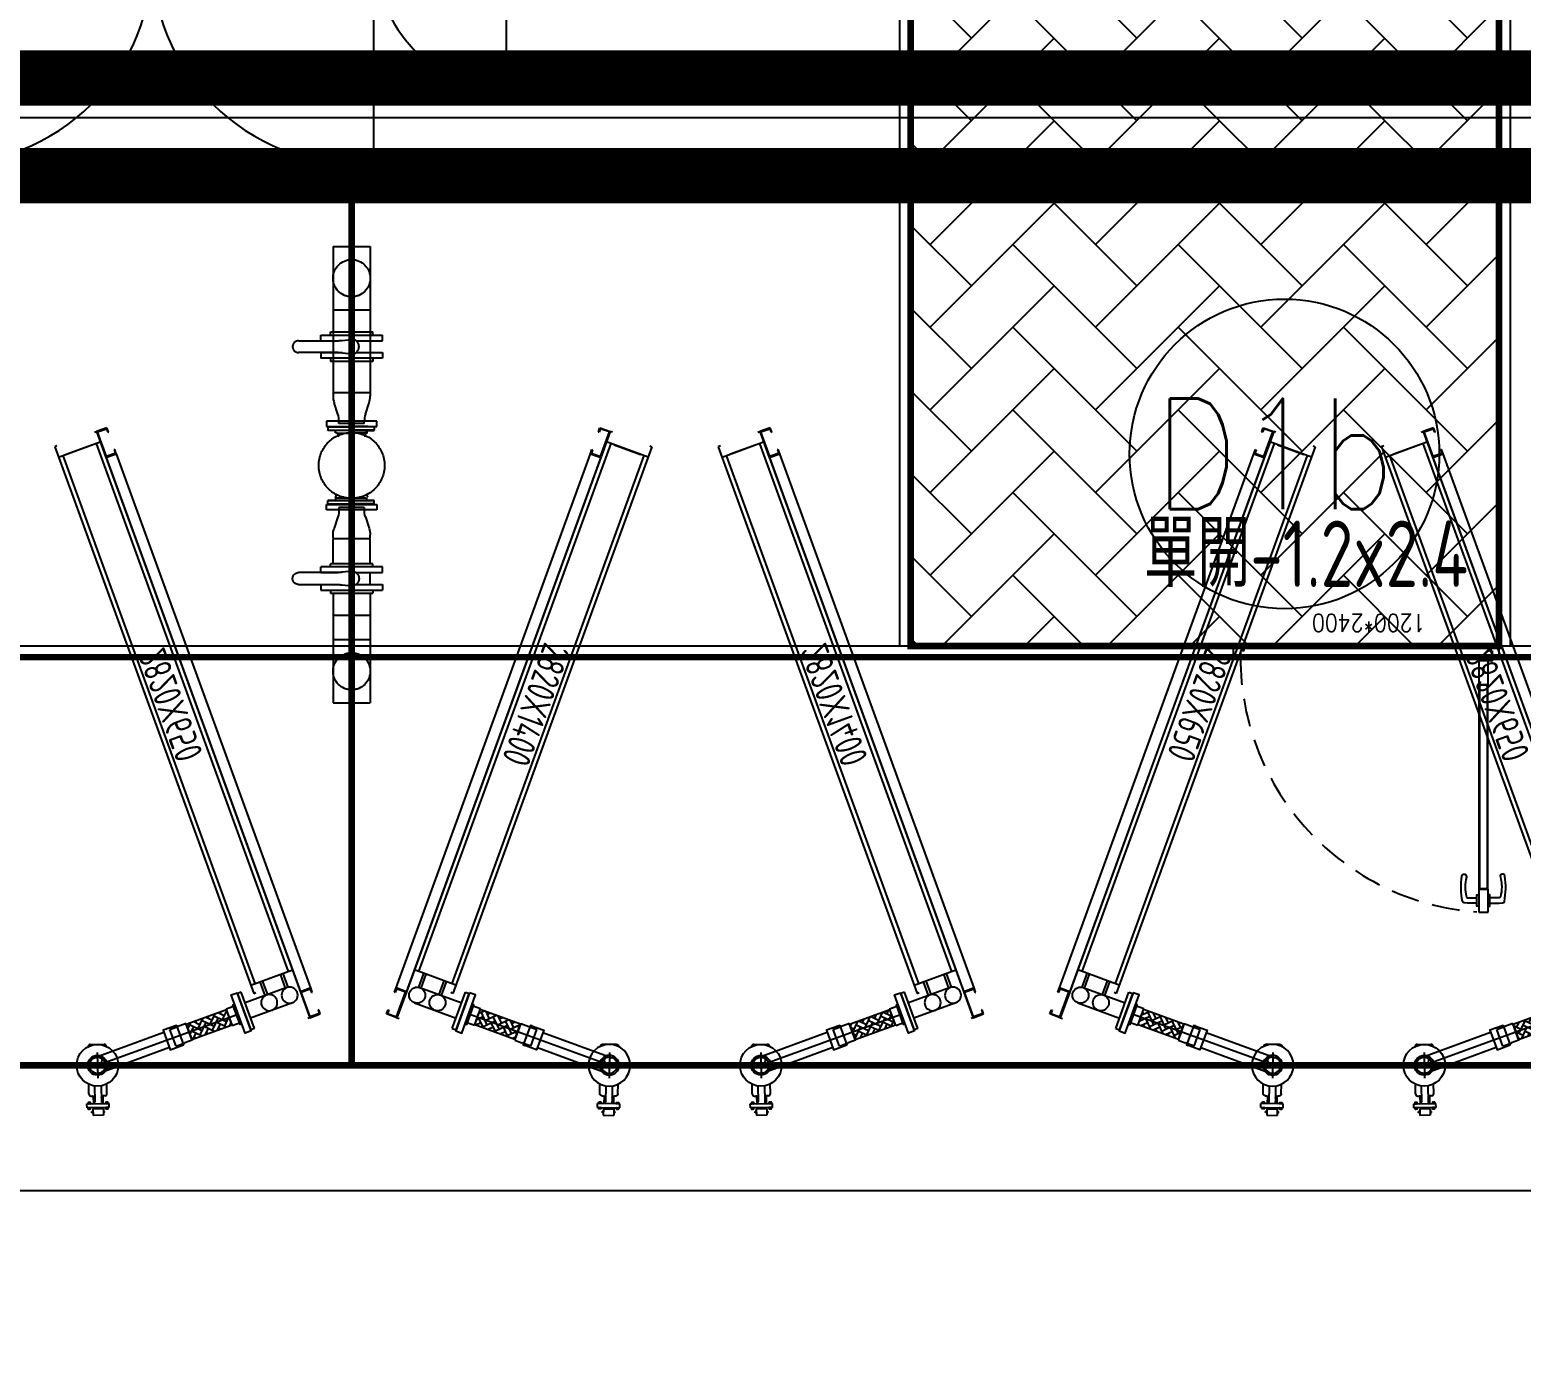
# Model space of a CAD drawing. Extents: x -18489 to 195597, y -1599 to 112111.
# Drawn here: x 11996 to 12670, y 8309 to 8914 of the extents above; entities that cross this region are included whole.
import ezdxf
from ezdxf.enums import TextEntityAlignment as Align

# ---------------------------------------------------------------- set-up
doc = ezdxf.new("R2010")
doc.units = 0
doc.header["$LTSCALE"] = 100
doc.linetypes.add('188K-SM-03-F10-ARCH-PA-Y2257103$0$AP5A-SM-03-F20-ARCH-PA-Y2230801+Y2230803$0$ALL-PA-TXT-Y2221201$0$DASHED', pattern=[19.05, 12.7, -6.35])
doc.linetypes.add('188K-SM-07-F10-MECH-CR PIPE-Y2257103$0$XFM1Q20-200k$0$CENTER', pattern=[2, 1.25, -0.25, 0.25, -0.25])
for name, color, linetype in [('188K-SM-03-F10-ARCH-PA-Y2257103$0$K-0-Door-TXT', 53, 'Continuous'), ('188K-SM-03-F10-ARCH-PA-Y2257103$0$K-AREA', 53, 'Continuous'), ('188K-SM-03-F10-ARCH-PA-Y2257103$0$K-Door', 53, 'Continuous'), ('188K-SM-03-F10-ARCH-PA-Y2257103$0$K-P1S-2.5-單抗', 53, 'Continuous'), ('188K-SM-03-F10-ARCH-PA-Y2257103$0$K-P1S-4.2-單抗', 53, 'Continuous'), ('188K-SM-03-F10-ARCH-PA-Y2257103$0$K-TXT', 53, 'Continuous'), ('188K-SM-03-F10-ARCH-PA-Y2257103$0$K-庫板天花-2.4', 53, 'Continuous'), ('188K-SM-03-F10-ELEC-EQ-Y2257103$0$E-PANEL', 255, 'Continuous'), ('188K-SM-07-F10-MECH-CR PIPE-Y2257103$0$00_AC_CHS_12℃', 4, 'Continuous'), ('188K-SM-07-F10-MECH-CR PIPE-Y2257103$0$00_AC_CHS_20℃', 3, 'Continuous'), ('188K-SM-07-F10-MECH-CR PIPE-Y2257103$0$00_DCC', 7, 'Continuous'), ('188K-SM-07-F10-MECH-CR PIPE-Y2257103$0$00_閥站分組', 1, 'Continuous')]:
    doc.layers.add(name, color=color, linetype=linetype)
doc.styles.add('188K-SM-03-F10-ARCH-PA-Y2257103$0$AA-TXT', font='isocp.shx', dxfattribs={"width": 0.8, "bigfont": 'chineset.shx'})
doc.styles.add('188K-SM-03-F10-ARCH-PA-Y2257103$0$AP5A-SM-03-F20-ARCH-PA-Y2230801+Y2230803$0$ALL-PA-TXT-Y2221201$0$Standard', font='txt.shx', dxfattribs={"bigfont": 'chineset.shx'})
doc.styles.add('188K-SM-03-F10-ARCH-PA-Y2257103$0$Standard', font='txt.shx', dxfattribs={"bigfont": 'chineset.shx'})
doc.styles.add('188K-SM-03-F10-ELEC-EQ-Y2257103$0$X-F-L25-E-PDP-EQ-200K$0$AA-TXT', font='isocp.shx', dxfattribs={"bigfont": 'chineset.shx'})
doc.styles.add('188K-SM-07-F10-MECH-CR PIPE-Y2257103$0$XFM1Q20-200k$0$aa-txt', font='isocp.shx', dxfattribs={"bigfont": 'chineset.shx'})

# ---------------------------------------------------------------- blocks, each defined once
blk = doc.blocks.new('188K-SM-03-F10-ELEC-EQ-Y2257103$0$E-SWB')
at = {"color": 140}
for p, q in [((60, 90), (60, 180)), ((260, 90), (260, 180)), ((0, 90), (0, 150)), ((60, 85), (0, 85)), ((260, 85), (60, 85))]:
    blk.add_line(p, q, dxfattribs=at)
for points in [[(60, 90), (0, 90), (0, 0), (60, 0)], [(260, 90), (60, 90), (60, 0), (260, 0)]]:
    blk.add_lwpolyline(points, close=True, dxfattribs=at)
for centre, radius, start, end in [((66.67, 86.85), 93.39, 1.93207, 94.0935), ((253.33, 86.85), 93.39, 85.9065, 178.06793), ((-9.61, 80.39), 70.27, 7.8575, 82.1425)]:
    blk.add_arc(centre, radius, start, end, dxfattribs=at)
at = {"color": 140, "style": '188K-SM-03-F10-ELEC-EQ-Y2257103$0$X-F-L25-E-PDP-EQ-200K$0$AA-TXT', "width": 0.8}
blk.add_text('SWB', height=25, dxfattribs=at).set_placement((157.41, 45.44), align=Align.MIDDLE_CENTER)
blk = doc.blocks.new('188K-SM-03-F10-ELEC-EQ-Y2257103')
at = {"layer": '188K-SM-03-F10-ELEC-EQ-Y2257103$0$E-PANEL', "rotation": 180}
blk.add_blockref('188K-SM-03-F10-ELEC-EQ-Y2257103$0$E-SWB', (12211.14, 9033), dxfattribs=at)
blk = doc.blocks.new('188K-SM-07-F10-MECH-CR PIPE-Y2257103$0$XFM1P20-200k$0$005')
at = {"layer": '188K-SM-07-F10-MECH-CR PIPE-Y2257103$0$00_DCC'}
h = blk.add_hatch(dxfattribs=at)
h.set_pattern_fill('AR-HBONE', color=60, scale=0.430893, angle=360, style=0)
h.set_pattern_definition([(135, (-2258.2576, -4619.8331), (-8e-16, 2.4374981), [5.1707143, -1.7235714]), (45, (-2259.4764, -4618.6144), (-8e-16, 2.4374981), [5.1707143, -1.7235714])])
h.paths.add_polyline_path([(21.88125, -3.01625), (21.88125, 3.01625), (5.88125, 3.01625), (5.88125, -3.01625)])
edge = h.paths.add_edge_path(flags=17)
edge.add_line((21.88125, 3.01625), (21.88125, -3.01625))
at = {"layer": '188K-SM-07-F10-MECH-CR PIPE-Y2257103$0$00_DCC', "color": 60}
for p, q in [((5.88125, 3.31625), (3, 3.31625)), ((5.88125, 3.31625), (5.88125, -3.31625)), ((21.88125, 3.01625), (5.88125, 3.01625)), ((5.88125, 3.01625), (5.88125, -3.01625)), ((21.88125, 3.31625), (24.7625, 3.31625)), ((21.88125, 3.31625), (21.88125, -3.31625)), ((21.88125, 3.01625), (21.88125, -3.01625)), ((21.88125, -3.01625), (21.88125, 3.01625)), ((28.2625, 3.31625), (24.7625, 3.31625)), ((28.2625, 3.31625), (28.2625, -3.31625)), ((5.88125, -3.31625), (3, -3.31625)), ((21.88125, -3.01625), (5.88125, -3.01625)), ((21.88125, -3.31625), (28.2625, -3.31625)), ((28.2625, -3.31625), (25.38125, -3.31625))]:
    blk.add_line(p, q, dxfattribs=at)
for points in [[(0, -7.6), (0, 7.6), (2.38125, 7.6), (2.38125, -7.6), (0, -7.6)], [(2.38125, 3.8975), (3, 3.8975), (3, -3.8975), (2.38125, -3.8975)]]:
    blk.add_lwpolyline(points, dxfattribs=at)
blk = doc.blocks.new('188K-SM-07-F10-MECH-CR PIPE-Y2257103$0$DCC_配管')
at = {"layer": '188K-SM-07-F10-MECH-CR PIPE-Y2257103$0$00_DCC', "color": 60}
for p, q in [((-63.02, 27.7, 0), (-70.28, 18.51, 0)), ((-64.6, 32.32, 0), (-64.61, 32.32, 0)), ((-63.2, 32.48, 0), (-58.33, 28.64, 0)), ((-58.16, 27.23, 0), (-58.16, 27.23, 0)), ((-71.24, 26.73, 0), (-62.06, 19.48, 0)), ((-66.65, 23.11, 0), (-3.17, 1.1)), ((-33.99, 15.66), (-65.45, 26.55, 0)), ((-76.96, 13.5, 0), (-79.06, 10.84, 0)), ((-73.6, 16.72, 0), (-78, 11.14, 0)), ((-77.84, 15.55, 0), (-75.14, 18.98, 0)), ((-77.68, 14.15, 0), (-77.2, 13.77, 0)), ((-71.25, 14.87, 0), (-75.63, 9.32, 0)), ((-71.4, 10.47, 0), (-68.69, 13.89, 0)), ((-36.38, 8.77), (-67.65, 19.59, 0)), ((-80.7, 9.11, 0), (-82.52, 6.8, 0)), ((-78.82, 3.89, 0), (-82.52, 6.8, 0)), ((-82.43, 11.23, 0), (-81.37, 12.58, 0)), ((-74.54, 5, 0), (-82.43, 11.23, 0)), ((-82.36, 10.51, 0), (-82.1, 10.83, 0)), ((-81.66, 9.81, 0), (-82.32, 10.34, 0)), ((-82.19, 8.1, 0), (-81.89, 8.5, 0)), ((-81.76, 7.76, 0), (-82.19, 8.1, 0)), ((-82.14, 10.34, 0), (-81.89, 10.66, 0)), ((-81.45, 8.15, 0), (-81.89, 8.5, 0)), ((-81.7, 9.99, 0), (-81.45, 10.31, 0)), ((-81.48, 9.82, 0), (-81.23, 10.13, 0)), ((-81.37, 12.58, 0), (-73.47, 6.34, 0)), ((-80.65, 12.67, 0), (-80.9, 12.35, 0)), ((-77, 6.19, 0), (-80.7, 9.11, 0)), ((-80.43, 12.5, 0), (-80.68, 12.18, 0)), ((-79.81, 12.15, 0), (-80.47, 12.67, 0)), ((-79.99, 12.15, 0), (-80.24, 11.83, 0)), ((-79.77, 11.98, 0), (-80.02, 11.66, 0)), ((-79.35, 8.8, 0), (-79.72, 8.34, 0)), ((-77.61, 7.43, 0), (-77.98, 6.96, 0)), ((-73.6, 10.85, 0), (-75.7, 8.18, 0)), ((-74.43, 7.76, 0), (-74.68, 7.44, 0)), ((-74.21, 7.58, 0), (-74.46, 7.26, 0)), ((-74.25, 7.76, 0), (-73.59, 7.24, 0)), ((-73.77, 7.24, 0), (-74.02, 6.92, 0)), ((-73.55, 7.06, 0), (-73.8, 6.74, 0)), ((-72.8, 10.3, 0), (-73.28, 10.68, 0)), ((-77, 6.19, 0), (-78.82, 3.89, 0)), ((-78.07, 4.85, 0), (-77.63, 4.5, 0)), ((-77.76, 5.24, 0), (-77.32, 4.89, 0)), ((-77.63, 4.5, 0), (-77.32, 4.89, 0)), ((-76.13, 5.6, 0), (-75.88, 5.92, 0)), ((-76.09, 5.42, 0), (-75.43, 4.9, 0)), ((-75.91, 5.42, 0), (-75.66, 5.74, 0)), ((-75.47, 5.08, 0), (-75.22, 5.4, 0)), ((-75.25, 4.9, 0), (-75, 5.22, 0)), ((-74.54, 5, 0), (-73.47, 6.34, 0)), ((1.2, 3.45), (-1.2, -3.45))]:
    blk.add_line(p, q, dxfattribs=at)
at = {"layer": '188K-SM-07-F10-MECH-CR PIPE-Y2257103$0$00_DCC', "color": 60, "elevation": 0}
for points in [[(-27.62, 14.58), (-33.64, 16.67), (-36.73, 7.76), (-30.71, 5.67)], [(-28.33, 14.83), (-27.62, 14.58), (-30.71, 5.67), (-31.42, 5.91)]]:
    blk.add_lwpolyline(points, dxfattribs=at)
at = {"layer": '188K-SM-07-F10-MECH-CR PIPE-Y2257103$0$00_DCC', "color": 60}
for centre, radius in [((-66.65, 23.1, 0), 9.44), ((-66.65, 23.11, 0), 4.44), ((-66.65, 23.11, 0), 3.65)]:
    blk.add_circle(centre, radius, dxfattribs=at)
for centre, radius, start, end in [((-63.82, 31.7, 0), 1, 51.70966, 141.70966), ((-58.95, 27.85, 0), 1, 321.70966, 51.70966), ((-65.31, 24.87, 0), 2.22, 232.78899, 50.63033), ((-77.06, 14.93, 0), 1, 141.70966, 231.70966), ((-77.82, 12.98, 0), 1, 321.70966, 51.70966), ((-82.23, 10.45, 0), 0.143, 154.39004, 309.02928), ((-82.23, 10.89, 0), 0.143, 334.39004, 51.70966), ((-81.73, 10.39, 0), 0.406, 188.10684, 275.31248), ((-82.01, 10.72, 0), 0.143, 334.39004, 129.02928), ((-81.85, 10.25, 0), 0.406, 8.10684, 95.31248), ((-81.57, 9.93, 0), 0.143, 154.39004, 309.02928), ((-81.36, 10.2, 0), 0.143, 334.39004, 129.02928), ((-81.14, 10.02, 0), 0.143, 51.70966, 129.02928), ((-80.99, 12.46, 0), 0.143, 231.70966, 309.02928), ((-80.77, 12.29, 0), 0.143, 154.39004, 309.02928), ((-80.28, 12.23, 0), 0.406, 188.10684, 275.31248), ((-80.56, 12.56, 0), 0.143, 334.39004, 129.02928), ((-80.39, 12.09, 0), 0.406, 8.10684, 95.31248), ((-80.11, 11.77, 0), 0.143, 154.39004, 309.02928), ((-79.89, 11.59, 0), 0.143, 154.39004, 231.70966), ((-79.9, 12.04, 0), 0.143, 334.39004, 129.02928), ((-78.76, 11.79, 0), 1, 231.70966, 321.70966), ((-74.84, 8.7, 0), 1, 141.70966, 231.70966), ((-74.77, 7.55, 0), 0.143, 231.70966, 309.02928), ((-73.9, 9.89, 0), 1, 51.70966, 141.70966), ((-74.55, 7.38, 0), 0.143, 154.39004, 309.02928), ((-74.06, 7.32, 0), 0.406, 188.10684, 275.31248), ((-74.34, 7.65, 0), 0.143, 334.39004, 129.02928), ((-74.17, 7.18, 0), 0.406, 8.10684, 95.31248), ((-73.89, 6.86, 0), 0.143, 154.39004, 309.02928), ((-73.67, 6.68, 0), 0.143, 154.39004, 231.70966), ((-73.68, 7.12, 0), 0.143, 334.39004, 129.02928), ((-72.18, 11.09, 0), 1, 231.70966, 321.70966), ((-76, 5.54, 0), 0.143, 154.39004, 309.02928), ((-76.01, 5.98, 0), 0.143, 334.39004, 51.70966), ((-75.51, 5.48, 0), 0.406, 188.10684, 275.31248), ((-75.79, 5.8, 0), 0.143, 334.39004, 129.02928), ((-75.62, 5.34, 0), 0.406, 8.10684, 95.31248), ((-75.35, 5.01, 0), 0.143, 154.39004, 309.02928), ((-75.13, 5.28, 0), 0.143, 334.39004, 129.02928), ((-74.91, 5.11, 0), 0.143, 51.70966, 129.02928)]:
    blk.add_arc(centre, radius, start, end, dxfattribs=at)
at = {"layer": '188K-SM-07-F10-MECH-CR PIPE-Y2257103$0$00_DCC', "color": 60, "xscale": 1.210111893907765, "yscale": 1.210111893907765, "zscale": 1.210111893907765, "rotation": 160.8548292855056}
blk.add_blockref('188K-SM-07-F10-MECH-CR PIPE-Y2257103$0$XFM1P20-200k$0$005', (0, 0), dxfattribs=at)
blk = doc.blocks.new('188K-SM-07-F10-MECH-CR PIPE-Y2257103$0$DCC-3_2.82x0.65')
at = {"layer": '188K-SM-07-F10-MECH-CR PIPE-Y2257103$0$00_DCC'}
for p, q in [((-0.68, -1.88), (0, 0)), ((0, 0), (4.7, -1.71)), ((-0.38, -1.99), (-0.68, -1.88)), ((0.19, -0.41), (-0.38, -1.99)), ((4.29, -1.9), (0.19, -0.41)), ((0.23, -13.05), (4.29, -1.9)), ((4.7, -1.71), (0.42, -13.46)), ((-4.32, -11.73), (0.37, -13.44)), ((-4.28, -11.75), (-3.59, -9.87)), ((0.42, -13.46), (-4.28, -11.75)), ((-3.29, -9.98), (-3.87, -11.55)), ((-3.87, -11.55), (0.23, -13.05)), ((-3.59, -9.87), (-3.29, -9.98)), ((-92.85, -255.13), (-92.17, -253.25)), ((-92.55, -255.24), (-92.85, -255.13)), ((-91.98, -253.66), (-92.55, -255.24)), ((-87.47, -254.96), (-92.17, -253.25)), ((-92.17, -253.25), (-87.47, -254.96)), ((-87.88, -255.15), (-91.98, -253.66)), ((-91.94, -266.3), (-87.88, -255.15)), ((-87.47, -254.96), (-91.75, -266.71)), ((-96.44, -265), (-95.76, -263.12)), ((-91.75, -266.71), (-96.44, -265)), ((-95.46, -263.23), (-96.03, -264.8)), ((-96.03, -264.8), (-91.94, -266.3)), ((-95.76, -263.12), (-95.46, -263.23))]:
    blk.add_line(p, q, dxfattribs=at)
at = {"layer": '188K-SM-07-F10-MECH-CR PIPE-Y2257103$0$00_DCC', "color": 24}
for p, q in [((4.71, -1.71), (-91.75, -266.71)), ((-91.75, -266.71), (-90.81, -267.05))]:
    blk.add_line(p, q, dxfattribs=at)
at = {"layer": '188K-SM-07-F10-MECH-CR PIPE-Y2257103$0$00_DCC', "color": 40}
for p, q in [((21.79, -13.26), (3, -6.41)), ((21.79, -13.26), (3, -6.41)), ((5.65, -2.06), (4.71, -1.71)), ((4.88, -7.1), (-81.99, -245.78)), ((19.91, -12.57), (-66.96, -251.26)), ((23.5, -8.56), (-66.45, -255.7)), ((6.38, -7.65), (18.4, -12.03)), ((22.56, -8.22), (23.5, -8.56)), ((-65.08, -251.94), (-83.87, -245.1)), ((-81.92, -252.88), (-79.64, -246.64)), ((-80.79, -253.3), (-78.52, -247.05)), ((-81.36, -253.09), (-62.47, -259.97)), ((-72.71, -256.24), (-70.43, -249.99)), ((-71.58, -256.65), (-69.31, -250.4)), ((-66.45, -255.7), (-67.39, -255.36)), ((-66.72, -271.62), (-60.72, -255.18)), ((-65.02, -272.24), (-59.03, -255.8)), ((-60.72, -255.18), (-59.03, -255.8)), ((-83.85, -259.95), (-64.97, -266.83)), ((-66.72, -271.62), (-65.02, -272.24))]:
    blk.add_line(p, q, dxfattribs=at)
at = {"layer": '188K-SM-07-F10-MECH-CR PIPE-Y2257103$0$00_DCC', "color": 3}
for p, q in [((-92.17, -253.25), (-4.32, -11.73)), ((0.37, -13.44), (-87.47, -254.96))]:
    blk.add_line(p, q, dxfattribs=at)
at = {"layer": '188K-SM-07-F10-MECH-CR PIPE-Y2257103$0$00_DCC'}
blk.add_lwpolyline([(-0.83, -1.82), (-0.68, -1.88)], dxfattribs=at)
at = {"layer": '188K-SM-07-F10-MECH-CR PIPE-Y2257103$0$00_DCC', "color": 40}
for centre in [(-82.61, -256.52), (-73.4, -259.87)]:
    blk.add_circle(centre, 3.65, dxfattribs=at)
at = {"layer": '188K-SM-07-F10-MECH-CR PIPE-Y2257103$0$00_DCC', "xscale": -1, "rotation": 320.8337698537623}
blk.add_blockref('188K-SM-07-F10-MECH-CR PIPE-Y2257103$0$DCC_配管', (-62.03, -264.02), dxfattribs=at)
at = {"layer": '188K-SM-07-F10-MECH-CR PIPE-Y2257103$0$00_DCC', "color": 40, "style": '188K-SM-07-F10-MECH-CR PIPE-Y2257103$0$XFM1Q20-200k$0$aa-txt', "width": 0.8}
blk.add_text('2820X650', height=12.5, rotation=249.97894, dxfattribs=at).set_placement((-28.8, -125.26), align=Align.MIDDLE)
blk = doc.blocks.new('188K-SM-07-F10-MECH-CR PIPE-Y2257103$0$DCC-2_2.82x1.4')
at = {"layer": '188K-SM-07-F10-MECH-CR PIPE-Y2257103$0$00_DCC', "color": 4}
for p, q in [((278.05, 32.11), (260.55, 32.11)), ((260.55, 30.31), (260.55, 32.11)), ((278.05, 30.31), (260.55, 30.31)), ((265.65, 10.21), (265.65, 30.31)), ((272.95, 10.21), (272.95, 30.31)), ((278.05, 30.31), (278.05, 32.11)), ((0, 25.01), (263, 25.11)), ((0, 24.01), (0, 25.01)), ((5, 25.01), (5, 5.01)), ((5, 25.01), (5, 5.01)), ((5, 23.01), (259, 23.11)), ((5, 8.61), (5, 21.41)), ((259, 25.11), (259, 5.11)), ((265.65, 20.61), (259, 20.61)), ((263, 25.11), (263, 24.11)), ((265.65, 19.41), (259, 19.41)), ((5, 7.01), (259, 7.11)), ((265.65, 10.81), (259, 10.81)), ((265.65, 9.61), (259, 9.61)), ((0, 6.01), (0, 5.01))]:
    blk.add_line(p, q, dxfattribs=at)
at = {"layer": '188K-SM-07-F10-MECH-CR PIPE-Y2257103$0$00_DCC', "color": 24}
for p, q in [((0, 5.01), (282, 5.11)), ((282, 5.11), (282, 6.11))]:
    blk.add_line(p, q, dxfattribs=at)
at = {"layer": '188K-SM-07-F10-MECH-CR PIPE-Y2257103$0$00_DCC'}
for p, q in [((0, 0), (0, 5)), ((0, 5), (12.5, 5)), ((2, 0), (0, 0)), ((12.18, 4.68), (0.32, 4.68)), ((0.32, 4.68), (0.32, 0.32)), ((0.32, 0.32), (2, 0.32)), ((2, 0.32), (2, 0)), ((10.5, 0), (10.5, 0.32)), ((10.5, 0.32), (12.18, 0.32)), ((12.5, 0), (10.5, 0)), ((12.18, 0.32), (12.18, 4.68)), ((12.5, 5), (12.5, 0)), ((12.5, -0.05), (12.5, 4.95)), ((269.5, 5.11), (269.5, 0.11)), ((269.5, 0.11), (269.5, 5.11)), ((269.5, 5.11), (282, 5.11)), ((271.5, 0.11), (269.5, 0.11)), ((281.68, 4.79), (269.82, 4.79)), ((269.82, 4.79), (269.82, 0.43)), ((269.82, 0.43), (271.5, 0.43)), ((271.5, 0.43), (271.5, 0.11)), ((280, 0.11), (280, 0.43)), ((280, 0.43), (281.68, 0.43)), ((282, 0.11), (280, 0.11)), ((281.68, 0.43), (281.68, 4.79)), ((282, 5.11), (282, 0.11))]:
    blk.add_line(p, q, dxfattribs=at)
at = {"layer": '188K-SM-07-F10-MECH-CR PIPE-Y2257103$0$00_DCC', "color": 3}
for p, q in [((12.5, 4.95), (269.5, 5.11)), ((269.5, 0.11), (12.5, -0.05))]:
    blk.add_line(p, q, dxfattribs=at)
at = {"layer": '188K-SM-07-F10-MECH-CR PIPE-Y2257103$0$00_DCC'}
blk.add_lwpolyline([(2, -0.16), (2, 0)], dxfattribs=at)
at = {"layer": '188K-SM-07-F10-MECH-CR PIPE-Y2257103$0$00_DCC', "color": 4}
for centre in [(269.3, 20.01), (269.3, 10.21)]:
    blk.add_circle(centre, 3.65, dxfattribs=at)
at = {"layer": '188K-SM-07-F10-MECH-CR PIPE-Y2257103$0$00_DCC', "xscale": -1, "rotation": 70.85482928510031}
blk.add_blockref('188K-SM-07-F10-MECH-CR PIPE-Y2257103$0$DCC_配管', (269.3, 32.11), dxfattribs=at)
at = {"layer": '188K-SM-07-F10-MECH-CR PIPE-Y2257103$0$00_DCC', "color": 4, "style": '188K-SM-07-F10-MECH-CR PIPE-Y2257103$0$XFM1Q20-200k$0$aa-txt', "width": 0.8}
blk.add_text('2820X1400', height=12.5, rotation=360, dxfattribs=at).set_placement((127.55, 15.83), align=Align.MIDDLE)
blk = doc.blocks.new('188K-SM-07-F10-MECH-CR PIPE-Y2257103$0$XFM1Q20-200k$0$R6-4')
at = {"layer": '188K-SM-07-F10-MECH-CR PIPE-Y2257103$0$00_DCC', "color": 60}
for p, q in [((-5.72, 0), (-5.72, -1.01)), ((-5.72, 0), (5.72, 0)), ((-6.22, -4.15), (-7.91, -9.27)), ((5.72, 0), (5.72, -1.01)), ((6.22, -4.15), (7.91, -9.27)), ((-8.41, -13.97), (-8.41, -12.4)), ((8.41, -13.97), (8.41, -12.4)), ((8.41, -13.97), (-8.41, -13.97))]:
    blk.add_line(p, q, dxfattribs=at)
for centre, start, end in [((-15.72, -1.01), 341.73209, 0), ((15.72, -1.01), 180, 198.26791), ((1.59, -12.4), 161.73209, 180), ((-1.59, -12.4), 0, 18.26791)]:
    blk.add_arc(centre, 10, start, end, dxfattribs=at)
blk = doc.blocks.new('188K-SM-07-F10-MECH-CR PIPE-Y2257103$0$XFM1Q20-200k$0$BV-150V-T1')
at = {"color": 0, "linetype": 'ByBlock'}
for p, q in [((-2.7, 13.97), (-5.24, 13.97)), ((-5.24, -13.97), (-5.24, 13.97)), ((2.7, 13.97), (5.24, 13.97)), ((5.24, 13.97), (5.24, -13.97)), ((-5.24, 9.6), (-6.67, 9.6)), ((-6.67, -9.6), (-6.67, 9.6)), ((5.24, 9.6), (6.67, 9.6)), ((6.67, 9.6), (6.67, -9.6)), ((-5.24, -9.6), (-6.67, -9.6)), ((2.7, -8.41), (-2.7, -8.41)), ((5.24, -9.6), (6.67, -9.6)), ((-2.7, -13.97), (-5.24, -13.97)), ((2.7, -13.97), (5.24, -13.97))]:
    blk.add_line(p, q, dxfattribs=at)
blk.add_lwpolyline([(-2.67, 7.5), (-2.67, 24.03, -1), (2.67, 24.03), (2.67, 7.68, 0.028765), (2.87, 4.24), (3.32, 0.29, -1.044614), (-3.34, 0), (-2.87, 4.06, 0.028765)], format="xyb", close=True, dxfattribs=at)
for points in [[(-2.7, 13.97), (-2.7, 6.15)], [(2.7, 13.97), (2.7, 6.33)], [(-2.7, -1.96), (-2.7, -13.97)], [(2.7, -1.96), (2.7, -13.97)]]:
    blk.add_lwpolyline(points, dxfattribs=at)
blk = doc.blocks.new('188K-SM-07-F10-MECH-CR PIPE-Y2257103$0$DCC-閥站(出)')
at = {"layer": '188K-SM-07-F10-MECH-CR PIPE-Y2257103$0$00_DCC', "color": 60, "linetype": '188K-SM-07-F10-MECH-CR PIPE-Y2257103$0$XFM1Q20-200k$0$CENTER'}
for p, q in [((-8.41, 206.26, 0), (-8.41, 140.24, 0)), ((-8.41, 206.26, 0), (8.41, 206.26, 0)), ((0, 0), (0, 206.26, 0)), ((8.41, 206.26, 0), (8.41, 140.24, 0)), ((-8.41, 177.68, 0), (8.41, 177.68, 0)), ((-10.79, 124.72, 0), (-0.29, 124.72, 0)), ((-10.79, 124.72, 0), (-10.79, 123.22, 0)), ((-10.79, 123.22, 0), (-0.29, 123.22, 0)), ((-10.69, 123.12, 0), (-10.79, 123.22, 0)), ((-0.29, 123.12, 0), (-10.69, 123.12, 0)), ((-7.84, 124.92, 0), (-0.29, 124.92, 0)), ((-7.84, 124.72, 0), (-7.84, 124.92, 0)), ((-7.29, 122.11, 0), (-7.29, 122.92, 0)), ((-6.69, 121.93, 0), (-0.29, 121.93, 0)), ((7.26, 124.92, 0), (-0.29, 124.92, 0)), ((10.21, 124.72, 0), (-0.29, 124.72, 0)), ((10.21, 123.22, 0), (-0.29, 123.22, 0)), ((-0.29, 123.12, 0), (10.11, 123.12, 0)), ((6.71, 121.93, 0), (-0.29, 121.93, 0)), ((6.71, 121.93, 0), (6.71, 122.92, 0)), ((7.26, 124.72, 0), (7.26, 124.92, 0)), ((10.11, 123.12, 0), (10.21, 123.22, 0)), ((10.21, 124.72, 0), (10.21, 123.22, 0)), ((-10.69, 91.52, 0), (-10.79, 91.42, 0)), ((-10.79, 91.42, 0), (-0.29, 91.42, 0)), ((-10.79, 89.92, 0), (-10.79, 91.42, 0)), ((-10.79, 89.92, 0), (-0.29, 89.92, 0)), ((-0.29, 91.52, 0), (-10.69, 91.52, 0)), ((-7.84, 89.92, 0), (-7.84, 89.72, 0)), ((-7.84, 89.72, 0), (-0.29, 89.72, 0)), ((-7.29, 93.01, 0), (-7.29, 91.72, 0)), ((6.71, 92.52, 0), (-7.29, 92.52, 0)), ((-0.29, 91.52, 0), (10.11, 91.52, 0)), ((10.21, 91.42, 0), (-0.29, 91.42, 0)), ((10.21, 89.92, 0), (-0.29, 89.92, 0)), ((7.26, 89.72, 0), (-0.29, 89.72, 0)), ((6.71, 92.52, 0), (6.71, 91.72, 0)), ((7.26, 89.92, 0), (7.26, 89.72, 0)), ((10.11, 91.52, 0), (10.21, 91.42, 0)), ((10.21, 89.92, 0), (10.21, 91.42, 0)), ((-8.41, 62.58, 0), (-8.41, 74.04, 0)), ((8.41, 62.58, 0), (8.41, 74.04, 0)), ((-8.41, 49.53, 0), (-8.41, 0, 0)), ((8.41, 49.53, 0), (8.41, 0, 0)), ((8.4, 39.53, 0), (-8.4, 39.53, 0)), ((-8.41, 28.57, 0), (8.41, 28.57, 0)), ((-8.41, 0, 0), (8.41, 0, 0))]:
    blk.add_line(p, q, dxfattribs=at)
at = {"layer": '188K-SM-07-F10-MECH-CR PIPE-Y2257103$0$00_DCC', "color": 60, "linetype": '188K-SM-07-F10-MECH-CR PIPE-Y2257103$0$XFM1Q20-200k$0$CENTER', "elevation": 0}
for points in [[(-11.43, 124.92), (11.43, 124.92), (11.43, 127.3), (-11.43, 127.3)], [(-11.43, 89.67), (11.43, 89.67), (11.43, 87.29), (-11.43, 87.29)]]:
    blk.add_lwpolyline(points, close=True, dxfattribs=at)
at = {"layer": '188K-SM-07-F10-MECH-CR PIPE-Y2257103$0$00_DCC', "color": 60, "linetype": '188K-SM-07-F10-MECH-CR PIPE-Y2257103$0$XFM1Q20-200k$0$CENTER'}
for centre, radius in [((0, 191.97, 0), 8.41), ((0, 107.32, 0), 14.88), ((0, 14.29, 0), 8.41)]:
    blk.add_circle(centre, radius, dxfattribs=at)
for centre, radius, start, end in [((-7.49, 122.92, 0), 0.2, 0, 90), ((-7.41, 120.62, 0), 1.5, 45, 85.36093), ((-7.46, 120.67, 0), 1.5, 345, 45), ((7.46, 120.67, 0), 1.5, 135, 195), ((7.41, 120.62, 0), 1.5, 94.63907, 135), ((6.91, 122.92, 0), 0.2, 90, 180), ((-8.4, 94.02, 0), 1.5, 317.6297, 21.32321), ((8.4, 94.02, 0), 1.5, 158.67679, 222.3703), ((-7.49, 91.72, 0), 0.2, 270, 0), ((6.91, 91.72, 0), 0.2, 180, 270)]:
    blk.add_arc(centre, radius, start, end, dxfattribs=at)
for name, p, rotation in [('188K-SM-07-F10-MECH-CR PIPE-Y2257103$0$XFM1Q20-200k$0$BV-150V-T1', (0, 161.01, 0), 90), ('188K-SM-07-F10-MECH-CR PIPE-Y2257103$0$XFM1Q20-200k$0$R6-4', (0, 126.3, 0), 180)]:
    blk.add_blockref(name, p, dxfattribs=dict(at, rotation=rotation))
at = {"layer": '188K-SM-07-F10-MECH-CR PIPE-Y2257103$0$00_DCC', "color": 60, "linetype": '188K-SM-07-F10-MECH-CR PIPE-Y2257103$0$XFM1Q20-200k$0$CENTER', "xscale": -1}
blk.add_blockref('188K-SM-07-F10-MECH-CR PIPE-Y2257103$0$XFM1Q20-200k$0$R6-4', (0, 88.29, 0), dxfattribs=at)
at = {"layer": '188K-SM-07-F10-MECH-CR PIPE-Y2257103$0$00_DCC', "color": 60, "linetype": '188K-SM-07-F10-MECH-CR PIPE-Y2257103$0$XFM1Q20-200k$0$CENTER', "xscale": -1, "rotation": 90}
blk.add_blockref('188K-SM-07-F10-MECH-CR PIPE-Y2257103$0$XFM1Q20-200k$0$BV-150V-T1', (0, 56.2, 0), dxfattribs=at)
blk = doc.blocks.new('188K-SM-07-F10-MECH-CR PIPE-Y2257103')
at = {"layer": '188K-SM-07-F10-MECH-CR PIPE-Y2257103$0$00_AC_CHS_12℃', "ltscale": 1000, "const_width": 25}
blk.add_lwpolyline([(1851.868, 8891.806), (17554.694, 8891.806), (17554.694, 8533.781), (18869.339, 8533.781), (18869.339, 8210.953), (19145.512, 8210.953), (19145.512, 7193.101), (21593.159, 7193.101), (21593.159, 6074.065)], dxfattribs=at)
at = {"layer": '188K-SM-07-F10-MECH-CR PIPE-Y2257103$0$00_AC_CHS_20℃', "ltscale": 1000, "const_width": 25}
blk.add_lwpolyline([(1851.868, 8847.601), (17514.253, 8847.601), (17514.253, 8489.576), (18832.722, 8489.576), (18832.722, 8166.748), (19093.353, 8166.748), (19093.353, 7148.896), (21554.57, 7148.896), (21554.57, 6074.065)], dxfattribs=at)
at = {"layer": '188K-SM-07-F10-MECH-CR PIPE-Y2257103$0$00_AC_CHS_20℃', "ltscale": 1000, "const_width": 3, "elevation": 0}
for points in [[(12141.302, 8847.267), (12141.302, 8445.477)], [(11705.861, 8445.477), (12980.487, 8445.477)]]:
    blk.add_lwpolyline(points, dxfattribs=at)
at = {"layer": '188K-SM-07-F10-MECH-CR PIPE-Y2257103$0$00_閥站分組', "ltscale": 1000}
blk.add_lwpolyline([(11695.613, 8873.925), (13033.054, 8873.925), (13033.054, 8388.772), (11695.613, 8388.772)], close=True, dxfattribs=at)
at = {"layer": '188K-SM-07-F10-MECH-CR PIPE-Y2257103$0$00_DCC', "color": 4}
blk.add_blockref('188K-SM-07-F10-MECH-CR PIPE-Y2257103$0$DCC-閥站(出)', (12141.302, 8609.337, 0), dxfattribs=at)
at = {"layer": '188K-SM-07-F10-MECH-CR PIPE-Y2257103$0$00_DCC', "xscale": -1}
for p in [(12030.645, 8733.694), (12630.421, 8733.694)]:
    blk.add_blockref('188K-SM-07-F10-MECH-CR PIPE-Y2257103$0$DCC-3_2.82x0.65', p, dxfattribs=at)
at = {"layer": '188K-SM-07-F10-MECH-CR PIPE-Y2257103$0$00_DCC', "rotation": 249.978940568662}
blk.add_blockref('188K-SM-07-F10-MECH-CR PIPE-Y2257103$0$DCC-2_2.82x1.4', (12253.533, 8733.694), dxfattribs=at)
at = {"layer": '188K-SM-07-F10-MECH-CR PIPE-Y2257103$0$00_DCC', "xscale": -1, "rotation": 110.021059431338}
blk.add_blockref('188K-SM-07-F10-MECH-CR PIPE-Y2257103$0$DCC-2_2.82x1.4', (12330.533, 8733.694), dxfattribs=at)
at = {"layer": '188K-SM-07-F10-MECH-CR PIPE-Y2257103$0$00_DCC'}
blk.add_blockref('188K-SM-07-F10-MECH-CR PIPE-Y2257103$0$DCC-3_2.82x0.65', (12553.421, 8733.694), dxfattribs=at)
blk = doc.blocks.new('188K-SM-03-F10-ARCH-PA-Y2257103$0$AP5A-SM-03-F20-ARCH-PA-Y2230801+Y2230803$0$把手GMT水平鎖')
blk.add_lwpolyline([(24.5, 8), (-24.5, 8), (-24.5, 0), (24.5, 0)], close=True)
blk.add_lwpolyline([(-11, 0), (-11, -40), (-10.4, -53.9, 0.327495), (-3.6, -61.8, 0.089847), (103.8, -64, 1.144881), (99.4, -44.7, -0.137079), (16.2, -44.7, -0.349357), (11, -39.6), (11, 0)], format="xyb")
blk = doc.blocks.new('188K-SM-03-F10-ARCH-PA-Y2257103$0$單開庫板門-1200x2400(水平把手)')
at = {"ltscale": 0.1}
for p, q in [((26008.65, -11403.59), (26004.47, -11403.59)), ((26004.47, -11403.59), (26004.47, -11414.12)), ((26008.65, -11414.12), (26008.65, -11403.59)), ((26004.47, -11414.12), (26008.65, -11414.12)), ((26004.54, -11414.05), (26004.54, -11415.33)), ((26004.54, -11415.35), (26004.62, -11415.47)), ((26008.55, -11414.02), (26004.57, -11414.02)), ((26004.64, -11414.34), (26004.64, -11414.18)), ((26004.64, -11415.25), (26004.64, -11414.51)), ((26004.67, -11414.15), (26006.53, -11414.15)), ((26005.13, -11414.37), (26004.67, -11414.37)), ((26004.67, -11414.48), (26005.13, -11414.48)), ((26004.68, -11506.01), (26004.68, -11414.48)), ((26004.68, -11414.48), (26004.74, -11414.48)), ((26004.68, -11415.45), (26004.68, -11415.29)), ((26004.74, -11414.48), (26004.74, -11506.01)), ((26005.16, -11414.45), (26005.16, -11414.41)), ((26006.53, -11414.15), (26006.56, -11414.11)), ((26006.56, -11414.11), (26006.59, -11414.15)), ((26006.59, -11414.15), (26008.45, -11414.15)), ((26007.96, -11414.41), (26007.96, -11414.45)), ((26008.45, -11414.37), (26007.99, -11414.37)), ((26007.99, -11414.48), (26008.45, -11414.48)), ((26008.38, -11506.01), (26008.38, -11414.48)), ((26008.38, -11414.48), (26008.44, -11414.48)), ((26008.44, -11414.48), (26008.44, -11506.01)), ((26008.44, -11415.29), (26008.44, -11415.45)), ((26008.48, -11414.18), (26008.48, -11414.34)), ((26008.48, -11414.51), (26008.48, -11415.25)), ((26008.49, -11415.47), (26008.58, -11415.35)), ((26008.58, -11415.33), (26008.58, -11414.05)), ((26008.65, -11506.37), (26004.47, -11506.37)), ((26004.47, -11506.37), (26004.47, -11518)), ((26004.74, -11506.01), (26004.68, -11506.01)), ((26008.44, -11506.01), (26008.38, -11506.01)), ((26008.65, -11518), (26008.65, -11506.37)), ((25999.48, -11519.65), (25999.48, -11523.21)), ((26002.45, -11519.13), (26000, -11519.13)), ((26002.87, -11518.51), (26002.61, -11518.51)), ((26002.61, -11518.51), (26002.61, -11521.02)), ((26002.61, -11521.85), (26002.61, -11519.29)), ((26002.61, -11521.02), (26002.87, -11521.02)), ((26002.87, -11521.02), (26002.87, -11518.51)), ((26008.33, -11517.48), (26003.64, -11517.48)), ((26003.64, -11517.48), (26003.64, -11517.74)), ((26003.64, -11517.74), (26008.33, -11517.74)), ((26004.47, -11518), (26008.65, -11518)), ((26008.33, -11517.74), (26008.33, -11517.48)), ((26116.35, -11521.85), (26116.35, -11519.29)), ((26116.5, -11519.13), (26118.96, -11519.13)), ((26119.48, -11519.65), (26119.48, -11523.21)), ((26000, -11523.73), (26002.4, -11523.73)), ((26002.4, -11523.73), (26004.05, -11522.65)), ((26003.42, -11521.85), (26002.61, -11521.85)), ((26003.26, -11522.16), (26003.26, -11521.96)), ((26003.26, -11521.96), (26003.42, -11521.96)), ((26004.05, -11522.16), (26003.26, -11522.16)), ((26004.12, -11521.85), (26003.88, -11521.85)), ((26003.88, -11521.96), (26004.05, -11521.96)), ((26004.05, -11521.96), (26004.05, -11522.16)), ((26004.17, -11522.4), (26004.17, -11521.91)), ((26114.78, -11522.4), (26114.78, -11521.91)), ((26114.83, -11521.85), (26115.07, -11521.85)), ((26116.55, -11523.73), (26114.9, -11522.65)), ((26114.91, -11521.96), (26114.91, -11522.16)), ((26115.07, -11521.96), (26114.91, -11521.96)), ((26114.91, -11522.16), (26115.7, -11522.16)), ((26115.53, -11521.85), (26116.35, -11521.85)), ((26115.7, -11521.96), (26115.53, -11521.96)), ((26115.7, -11522.16), (26115.7, -11521.96)), ((26118.96, -11523.73), (26116.55, -11523.73))]:
    blk.add_line(p, q, dxfattribs=at)
blk.add_lwpolyline([(26006.56, -11506.38), (26006.53, -11506.35), (26004.67, -11506.35, -0.414214), (26004.64, -11506.32), (26004.64, -11506.15, -0.414214), (26004.67, -11506.12), (26005.13, -11506.12, 0.414214), (26005.16, -11506.09), (26005.16, -11506.04, 0.414214), (26005.13, -11506.01), (26004.67, -11506.01, -0.414214), (26004.64, -11505.98), (26004.64, -11505.24, -0.414214), (26004.66, -11505.22), (26004.66, -11505.22, 0.414214), (26004.68, -11505.2), (26004.68, -11505.04, 0.72636), (26004.62, -11505.02), (26004.54, -11505.14, 0.158507), (26004.54, -11505.16), (26004.54, -11506.44, 0.414214), (26004.57, -11506.47), (26008.55, -11506.47, 0.414214), (26008.58, -11506.44), (26008.58, -11505.16, 0.158507), (26008.58, -11505.14), (26008.49, -11505.02, 0.72636), (26008.44, -11505.04), (26008.44, -11505.2, 0.414214), (26008.46, -11505.22, -0.414214), (26008.48, -11505.24), (26008.48, -11505.98, -0.414214), (26008.45, -11506.01), (26007.99, -11506.01, 0.414214), (26007.96, -11506.04), (26007.96, -11506.09, 0.414214), (26007.99, -11506.12), (26008.45, -11506.12, -0.414214), (26008.48, -11506.15), (26008.48, -11506.32, -0.414214), (26008.45, -11506.35), (26006.59, -11506.35)], format="xyb", close=True, dxfattribs=at)
for points in [[(25999.48, -11518.93), (25999.48, -11523.93)], [(26119.48, -11518.93), (26119.48, -11523.93)]]:
    blk.add_lwpolyline(points)
at = {"linetype": '188K-SM-03-F10-ARCH-PA-Y2257103$0$AP5A-SM-03-F20-ARCH-PA-Y2230801+Y2230803$0$ALL-PA-TXT-Y2221201$0$DASHED', "ltscale": 0.01}
blk.add_arc((26001.07, -11518.74), 115.28, 359.85306, 85.81349, dxfattribs=at)
at = {"ltscale": 0.1}
for centre, radius, start, end in [((26004.57, -11414.05), 0.0313, 90.00001, 180.00001), ((26004.57, -11415.33), 0.0313, 180.00001, 216.02738), ((26004.65, -11415.45), 0.0313, 216.02736, 359.99999), ((26004.67, -11414.18), 0.0313, 90.00001, 180.00001), ((26004.67, -11414.34), 0.0313, 179.99999, 269.99999), ((26004.67, -11414.51), 0.0313, 89.99998, 179.99998), ((26004.66, -11415.25), 0.0209, 180.00002, 270.00002), ((26004.66, -11415.29), 0.0209, 359.99997, 89.99997), ((26005.13, -11414.41), 0.0313, 0.00002, 90.00002), ((26005.13, -11414.45), 0.0313, 270.00001, 0.00001), ((26007.99, -11414.41), 0.0313, 89.99999, 179.99999), ((26007.99, -11414.45), 0.0313, 179.99999, 269.99999), ((26008.46, -11415.29), 0.0209, 90.00002, 180.00002), ((26008.47, -11415.45), 0.0313, 180.00001, 323.97264), ((26008.45, -11414.18), 0.0313, 359.99999, 89.99999), ((26008.45, -11414.34), 0.0313, 270.00001, 0.00001), ((26008.45, -11414.51), 0.0313, 0.00002, 90.00002), ((26008.46, -11415.25), 0.0209, 269.99998, 359.99998), ((26008.55, -11414.05), 0.0313, 359.99999, 89.99999), ((26008.55, -11415.33), 0.0313, 323.97262, 359.99999)]:
    blk.add_arc(centre, radius, start, end, dxfattribs=at)
for centre, major_axis, start_param, end_param in [((26000, -11519.65), (0.369, -0.369), 2.356194, 3.926991), ((26002.45, -11519.29), (0.111, -0.111), 7.068583, 8.63938), ((26116.5, -11519.29), (-0.111, -0.111), -2.356194, -0.785398), ((26118.96, -11519.65), (-0.369, -0.369), 2.356194, 3.926991), ((26000, -11523.21), (-0.369, -0.369), 5.497787, 7.068583), ((26003.42, -11521.91), (-0.0369, -0.0369), 0.785398, 3.926991), ((26003.88, -11521.91), (-0.0369, -0.0369), 3.926991, 7.068583), ((26003.86, -11522.4), (0.221, -0.221), 6.162283, 7.068583), ((26004.12, -11521.91), (0.0369, -0.0369), 7.068583, 8.63938), ((26114.83, -11521.91), (-0.0369, -0.0369), -2.356194, -0.785398), ((26115.1, -11522.4), (-0.221, -0.221), -0.785398, 0.120903), ((26115.07, -11521.91), (0.0369, -0.0369), -0.785398, 2.356194), ((26115.53, -11521.91), (0.0369, -0.0369), 2.356194, 5.497787), ((26118.96, -11523.21), (0.369, -0.369), -0.785398, 0.785398)]:
    blk.add_ellipse(centre, major_axis=major_axis, ratio=1, start_param=start_param, end_param=end_param, dxfattribs=at)
at = {"ltscale": 0.1, "extrusion": (0, 0, -1)}
blk.add_ellipse((26003.08, -11517.95), major_axis=(-0.516, 0.516), ratio=1, start_param=5.497787, end_param=11.780972, dxfattribs=at)
at = {"ltscale": 5}
for p, xscale, yscale, zscale, rotation in [((26003.63, -11408.93), 0.1058823529319317, 0.1058823529319317, 0.1058823529319317, 270), ((26009.49, -11408.93), -0.1058823529319317, 0.1058823529396357, 0.1058823529411765, 90)]:
    blk.add_blockref('188K-SM-03-F10-ARCH-PA-Y2257103$0$AP5A-SM-03-F20-ARCH-PA-Y2230801+Y2230803$0$把手GMT水平鎖', p, dxfattribs=dict(at, xscale=xscale, yscale=yscale, zscale=zscale, rotation=rotation))
at = {"color": 8, "ltscale": 0.1, "style": '188K-SM-03-F10-ARCH-PA-Y2257103$0$AP5A-SM-03-F20-ARCH-PA-Y2230801+Y2230803$0$ALL-PA-TXT-Y2221201$0$Standard', "width": 0.85}
blk.add_text('1200*2400', height=8, dxfattribs=at).set_placement((26058.38, -11534.43), align=Align.MIDDLE_CENTER)
blk = doc.blocks.new('188K-SM-03-F10-ARCH-PA-Y2257103')
at = {"layer": '188K-SM-03-F10-ARCH-PA-Y2257103$0$K-庫板天花-2.4'}
h = blk.add_hatch(dxfattribs=at)
h.set_pattern_fill('AR-HBONE', color=256, scale=0.26)
h.paths.add_polyline_path([(12394, 9025), (12660, 9025), (12660, 8634.99), (12394, 8634.99)])
at = {"layer": '188K-SM-03-F10-ARCH-PA-Y2257103$0$K-AREA', "const_width": 3, "elevation": 0}
blk.add_lwpolyline([(12394, 9025), (12660, 9025), (12660, 8634.99), (12394, 8634.99)], close=True, dxfattribs=at)
blk.add_lwpolyline([(1775, 8629.99), (2595, 8629.99), (2595, 8545), (2685, 8545), (2685, 8629.99), (3435, 8629.99), (3435, 8545), (3525, 8545), (3525, 8629.99), (4275, 8629.99), (4275, 8545), (4365, 8545), (4365, 8629.99), (17585, 8629.99)], dxfattribs=at)
at = {"layer": '188K-SM-03-F10-ARCH-PA-Y2257103$0$K-P1S-2.5-單抗'}
for p, q in [((12389, 9007.5, 0), (12389, 8634.99, 0)), ((12394, 9007.5, 0), (12394, 8634.99, 0)), ((12660, 9007.5, 0), (12660, 8634.99, 0)), ((12665, 9007.5, 0), (12665, 8634.99, 0))]:
    blk.add_line(p, q, dxfattribs=at)
at = {"layer": '188K-SM-03-F10-ARCH-PA-Y2257103$0$K-P1S-4.2-單抗'}
for p, q in [((15195, 8634.99, 0), (7525, 8634.99, 0)), ((15195, 8629.99, 0), (7525, 8629.99, 0))]:
    blk.add_line(p, q, dxfattribs=at)
at = {"layer": '188K-SM-03-F10-ARCH-PA-Y2257103$0$K-TXT'}
blk.add_circle((12562.99, 8721.87, 0), 70, dxfattribs=at)
at = {"layer": '188K-SM-03-F10-ARCH-PA-Y2257103$0$K-庫板天花-2.4', "elevation": 0}
blk.add_lwpolyline([(12394, 9025), (12660, 9025), (12660, 8634.99), (12394, 8634.99)], close=True, dxfattribs=at)
at = {"layer": '188K-SM-03-F10-ARCH-PA-Y2257103$0$K-Door', "rotation": 180}
blk.add_blockref('188K-SM-03-F10-ARCH-PA-Y2257103$0$單開庫板門-1200x2400(水平把手)', (38659.48, -2888.94, 0), dxfattribs=at)
at = {"layer": '188K-SM-03-F10-ARCH-PA-Y2257103$0$K-0-Door-TXT', "style": '188K-SM-03-F10-ARCH-PA-Y2257103$0$AA-TXT', "width": 0.8}
blk.add_text('單開-1.2x2.4', height=30, dxfattribs=at).set_placement((12572.77, 8676.72, 0), align=Align.MIDDLE_CENTER)
at = {"layer": '188K-SM-03-F10-ARCH-PA-Y2257103$0$K-TXT', "style": '188K-SM-03-F10-ARCH-PA-Y2257103$0$Standard', "width": 0.85}
blk.add_text('D1b', height=50, dxfattribs=at).set_placement((12558.59, 8721.87, 0), align=Align.MIDDLE)

msp = doc.modelspace()

# ---------------------------------------------------------------- block references
msp.add_blockref('188K-SM-03-F10-ELEC-EQ-Y2257103', (0, 0))

# ---------------------------------------------------------------- next in the draw order: block references
msp.add_blockref('188K-SM-07-F10-MECH-CR PIPE-Y2257103', (0, 0))

# ---------------------------------------------------------------- next in the draw order: block references
msp.add_blockref('188K-SM-03-F10-ARCH-PA-Y2257103', (0, 0))

doc.saveas('drawing.dxf')
